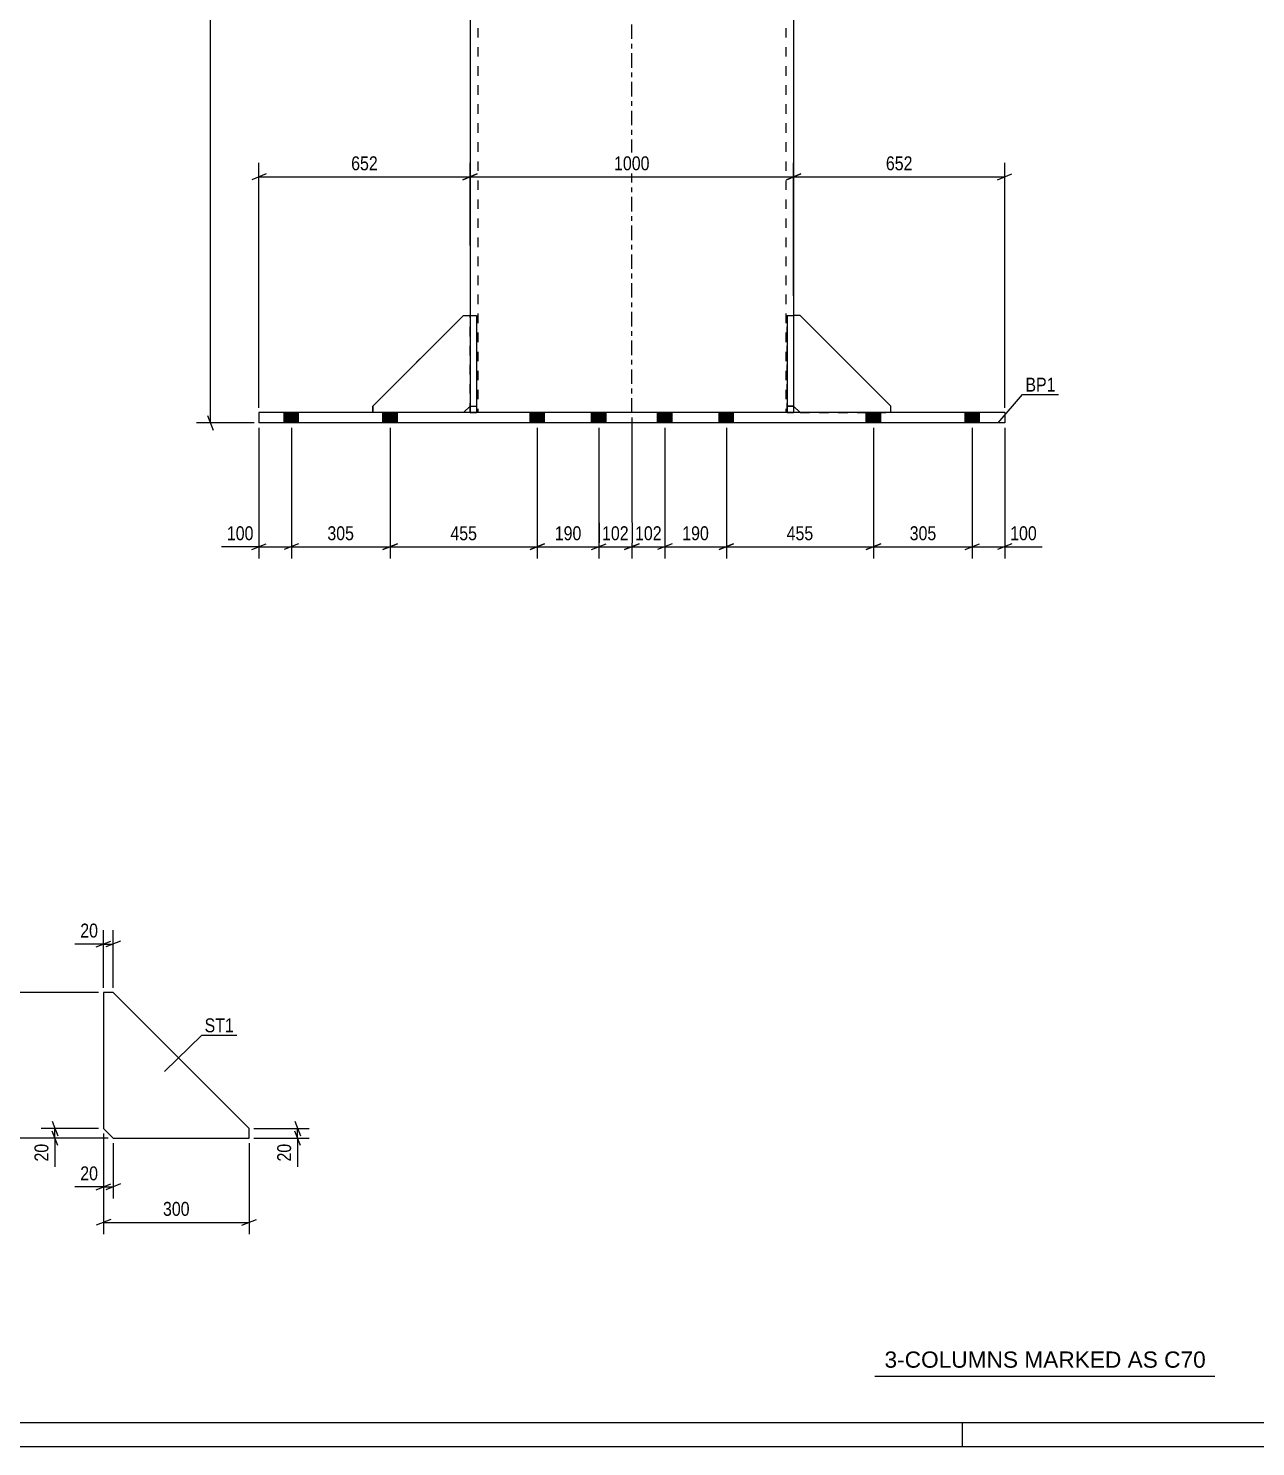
# Model space of a CAD drawing. Header units: millimetres. Extents: x 0 to 841, y 0 to 594.
# Drawn here: x 228.6 to 481.4, y 0 to 292.1 of the extents above; entities that cross this region are included whole.
import ezdxf

# ---------------------------------------------------------------- set-up
doc = ezdxf.new("R2010")
doc.units = ezdxf.units.MM
doc.linetypes.add('DXK_LINE_DOT2', pattern=[3.9198, 1.9599, -1.9599])
doc.linetypes.add('DXK_LINE_DOT3', pattern=[5.9187, 2.979, -0.9799, 0.9799, -0.9799])
doc.styles.add('Arial', font='ARIAL.TTF', dxfattribs={"height": 0.2})
doc.styles.add('Arial Narrow', font='ARIALN.TTF', dxfattribs={"height": 0.2})

# ---------------------------------------------------------------- blocks, each defined once
blk = doc.blocks.new('Unknown-729378382-1129')
at = {"color": 5, "linetype": 'Continuous'}
for p, q in [((5, 5), (836, 5)), ((421, 0), (421, 5)), ((0, 0), (841, 0))]:
    blk.add_line(p, q, dxfattribs=at)
blk = doc.blocks.new('Part-729378382-1239 - 1220')
at = {"color": 7, "linetype": 'DXK_LINE_DOT2'}
for p, q in [((299.59, 214.27), (318.25, 232.94)), ((318.25, 232.94), (319.59, 232.94)), ((319.59, 232.94), (319.59, 214.27)), ((299.59, 212.94), (299.59, 214.27)), ((319.59, 214.27), (318.25, 212.94)), ((318.25, 212.94), (299.59, 212.94))]:
    blk.add_line(p, q, dxfattribs=at)
blk = doc.blocks.new('Part-729378382-1241 - 1220')
at = {"color": 7, "linetype": 'DXK_LINE_DOT2'}
for p, q in [((387.59, 232.94), (386.25, 232.94)), ((386.25, 232.94), (386.25, 214.27)), ((406.25, 214.27), (387.59, 232.94)), ((386.25, 214.27), (387.59, 212.94)), ((406.25, 212.94), (406.25, 214.27)), ((387.59, 212.94), (406.25, 212.94))]:
    blk.add_line(p, q, dxfattribs=at)
blk = doc.blocks.new('Part-729378382-1238 - 1220')
at = {"color": 2, "linetype": 'Continuous'}
for p, q in [((429.72, 212.94), (276.12, 212.94)), ((276.12, 212.94), (276.12, 210.81)), ((429.72, 210.81), (276.12, 210.81)), ((429.72, 212.94), (429.72, 210.81))]:
    blk.add_line(p, q, dxfattribs=at)
blk = doc.blocks.new('Part-729378382-1240 - 1220')
at = {"color": 2, "linetype": 'Continuous'}
for p, q in [((299.59, 214.27), (318.25, 232.94)), ((318.25, 232.94), (319.59, 232.94)), ((299.59, 214.27), (299.59, 212.94)), ((319.59, 214.27), (318.25, 212.94))]:
    blk.add_line(p, q, dxfattribs=at)
at = {"color": 7, "linetype": 'DXK_LINE_DOT2'}
for p, q in [((319.59, 232.94), (319.59, 214.27)), ((318.25, 212.94), (299.59, 212.94))]:
    blk.add_line(p, q, dxfattribs=at)
blk = doc.blocks.new('Part-729378382-1242 - 1220')
at = {"color": 2, "linetype": 'Continuous'}
for p, q in [((387.59, 232.94), (386.25, 232.94)), ((387.59, 232.94), (406.25, 214.27)), ((386.25, 214.27), (387.59, 212.94)), ((406.25, 212.94), (406.25, 214.27))]:
    blk.add_line(p, q, dxfattribs=at)
at = {"color": 7, "linetype": 'DXK_LINE_DOT2'}
for p, q in [((386.25, 232.94), (386.25, 214.27)), ((387.59, 212.94), (406.25, 212.94))]:
    blk.add_line(p, q, dxfattribs=at)
blk = doc.blocks.new('Part-729378382-1243 - 1220')
at = {"color": 7, "linetype": 'DXK_LINE_DOT2'}
for p, q in [((384.92, 212.94), (384.92, 232.94)), ((384.92, 232.94), (386.25, 232.94)), ((386.25, 232.94), (386.25, 212.94)), ((386.25, 214.27), (384.92, 214.27)), ((386.25, 212.94), (384.92, 212.94))]:
    blk.add_line(p, q, dxfattribs=at)
blk = doc.blocks.new('Part-729378382-1244 - 1220')
at = {"color": 7, "linetype": 'DXK_LINE_DOT2'}
for p, q in [((319.59, 212.94), (319.59, 232.94)), ((319.59, 232.94), (320.92, 232.94)), ((320.92, 232.94), (320.92, 212.94)), ((319.59, 214.27), (320.92, 214.27)), ((320.92, 212.94), (319.59, 212.94))]:
    blk.add_line(p, q, dxfattribs=at)
blk = doc.blocks.new('Part-729378382-1245 - 1220')
at = {"color": 2, "linetype": 'Continuous'}
for p, q in [((384.92, 232.94), (384.92, 212.94)), ((384.92, 232.94), (386.25, 232.94)), ((386.25, 232.94), (386.25, 212.94)), ((384.92, 214.27), (386.25, 214.27))]:
    blk.add_line(p, q, dxfattribs=at)
at = {"color": 7, "linetype": 'DXK_LINE_DOT2'}
blk.add_line((384.92, 212.94), (386.25, 212.94), dxfattribs=at)
blk = doc.blocks.new('Part-729378382-1246 - 1220')
at = {"color": 2, "linetype": 'Continuous'}
for p, q in [((319.59, 232.94), (319.59, 212.94)), ((319.59, 232.94), (320.92, 232.94)), ((320.92, 232.94), (320.92, 212.94)), ((319.59, 214.27), (320.92, 214.27))]:
    blk.add_line(p, q, dxfattribs=at)
at = {"color": 7, "linetype": 'DXK_LINE_DOT2'}
blk.add_line((319.59, 212.94), (320.92, 212.94), dxfattribs=at)
blk = doc.blocks.new('Part-729378382-1247 - 1220')
at = {"color": 7, "linetype": 'DXK_LINE_DOT2'}
for p, q in [((387.59, 232.94), (386.25, 232.94)), ((386.25, 232.94), (386.25, 214.27)), ((406.25, 214.27), (387.59, 232.94)), ((386.25, 214.27), (387.59, 212.94)), ((406.25, 212.94), (406.25, 214.27)), ((387.59, 212.94), (406.25, 212.94))]:
    blk.add_line(p, q, dxfattribs=at)
blk = doc.blocks.new('Part-729378382-1248 - 1220')
at = {"color": 7, "linetype": 'DXK_LINE_DOT2'}
for p, q in [((387.59, 232.94), (386.25, 232.94)), ((386.25, 232.94), (386.25, 214.27)), ((406.25, 214.27), (387.59, 232.94)), ((386.25, 214.27), (387.59, 212.94)), ((406.25, 212.94), (406.25, 214.27)), ((387.59, 212.94), (406.25, 212.94))]:
    blk.add_line(p, q, dxfattribs=at)
blk = doc.blocks.new('Part-729378382-1249 - 1220')
at = {"color": 7, "linetype": 'DXK_LINE_DOT2'}
for p, q in [((299.59, 214.27), (318.25, 232.94)), ((318.25, 232.94), (319.59, 232.94)), ((319.59, 232.94), (319.59, 214.27)), ((299.59, 212.94), (299.59, 214.27)), ((319.59, 214.27), (318.25, 212.94)), ((318.25, 212.94), (299.59, 212.94))]:
    blk.add_line(p, q, dxfattribs=at)
blk = doc.blocks.new('Part-729378382-1250 - 1220')
at = {"color": 7, "linetype": 'DXK_LINE_DOT2'}
for p, q in [((299.59, 214.27), (318.25, 232.94)), ((318.25, 232.94), (319.59, 232.94)), ((319.59, 232.94), (319.59, 214.27)), ((299.59, 212.94), (299.59, 214.27)), ((319.59, 214.27), (318.25, 212.94)), ((318.25, 212.94), (299.59, 212.94))]:
    blk.add_line(p, q, dxfattribs=at)
blk = doc.blocks.new('Part-729378382-1266 - 1220')
at = {"color": 2, "linetype": 'Continuous'}
for p, q in [((319.59, 382.27), (319.59, 232.94)), ((386.25, 382.27), (386.25, 232.94))]:
    blk.add_line(p, q, dxfattribs=at)
at = {"color": 7, "linetype": 'DXK_LINE_DOT2'}
for p, q in [((321.19, 382.27), (321.19, 212.94)), ((384.65, 382.27), (384.65, 212.94)), ((319.59, 232.94), (319.59, 212.94)), ((386.25, 232.94), (386.25, 212.94)), ((386.25, 212.94), (319.59, 212.94))]:
    blk.add_line(p, q, dxfattribs=at)
at = {"color": 7, "linetype": 'DXK_LINE_DOT3'}
blk.add_line((352.92, 212.94), (352.92, 382.27), dxfattribs=at)
blk = doc.blocks.new('Bolt-729378382-1267 - 1220')
at = {"linetype": 'Continuous'}
for points in [[(281.29, 210.81), (284.29, 210.81), (284.29, 212.94), (281.29, 212.94)], [(281.29, 210.81), (284.29, 210.81), (284.29, 212.94), (281.29, 212.94)], [(281.29, 210.81), (284.29, 210.81), (284.29, 212.94), (281.29, 212.94)], [(281.29, 210.81), (284.29, 210.81), (284.29, 212.94), (281.29, 212.94)], [(281.29, 210.81), (284.29, 210.81), (284.29, 212.94), (281.29, 212.94)], [(281.29, 210.81), (284.29, 210.81), (284.29, 212.94), (281.29, 212.94)], [(281.29, 210.81), (284.29, 210.81), (284.29, 212.94), (281.29, 212.94)], [(281.29, 210.81), (284.29, 210.81), (284.29, 212.94), (281.29, 212.94)], [(301.62, 210.81), (304.62, 210.81), (304.62, 212.94), (301.62, 212.94)], [(301.62, 210.81), (304.62, 210.81), (304.62, 212.94), (301.62, 212.94)], [(301.62, 210.81), (304.62, 210.81), (304.62, 212.94), (301.62, 212.94)], [(301.62, 210.81), (304.62, 210.81), (304.62, 212.94), (301.62, 212.94)], [(301.62, 210.81), (304.62, 210.81), (304.62, 212.94), (301.62, 212.94)], [(301.62, 210.81), (304.62, 210.81), (304.62, 212.94), (301.62, 212.94)], [(301.62, 210.81), (304.62, 210.81), (304.62, 212.94), (301.62, 212.94)], [(301.62, 210.81), (304.62, 210.81), (304.62, 212.94), (301.62, 212.94)], [(331.95, 210.81), (334.95, 210.81), (334.95, 212.94), (331.95, 212.94)], [(331.95, 210.81), (334.95, 210.81), (334.95, 212.94), (331.95, 212.94)], [(331.95, 210.81), (334.95, 210.81), (334.95, 212.94), (331.95, 212.94)], [(331.95, 210.81), (334.95, 210.81), (334.95, 212.94), (331.95, 212.94)], [(344.62, 210.81), (347.62, 210.81), (347.62, 212.94), (344.62, 212.94)], [(344.62, 210.81), (347.62, 210.81), (347.62, 212.94), (344.62, 212.94)], [(344.62, 210.81), (347.62, 210.81), (347.62, 212.94), (344.62, 212.94)], [(344.62, 210.81), (347.62, 210.81), (347.62, 212.94), (344.62, 212.94)], [(358.22, 210.81), (361.22, 210.81), (361.22, 212.94), (358.22, 212.94)], [(358.22, 210.81), (361.22, 210.81), (361.22, 212.94), (358.22, 212.94)], [(358.22, 210.81), (361.22, 210.81), (361.22, 212.94), (358.22, 212.94)], [(358.22, 210.81), (361.22, 210.81), (361.22, 212.94), (358.22, 212.94)], [(370.89, 210.81), (373.89, 210.81), (373.89, 212.94), (370.89, 212.94)], [(370.89, 210.81), (373.89, 210.81), (373.89, 212.94), (370.89, 212.94)], [(370.89, 210.81), (373.89, 210.81), (373.89, 212.94), (370.89, 212.94)], [(370.89, 210.81), (373.89, 210.81), (373.89, 212.94), (370.89, 212.94)], [(401.22, 210.81), (404.22, 210.81), (404.22, 212.94), (401.22, 212.94)], [(401.22, 210.81), (404.22, 210.81), (404.22, 212.94), (401.22, 212.94)], [(401.22, 210.81), (404.22, 210.81), (404.22, 212.94), (401.22, 212.94)], [(401.22, 210.81), (404.22, 210.81), (404.22, 212.94), (401.22, 212.94)], [(401.22, 210.81), (404.22, 210.81), (404.22, 212.94), (401.22, 212.94)], [(401.22, 210.81), (404.22, 210.81), (404.22, 212.94), (401.22, 212.94)], [(401.22, 210.81), (404.22, 210.81), (404.22, 212.94), (401.22, 212.94)], [(401.22, 210.81), (404.22, 210.81), (404.22, 212.94), (401.22, 212.94)], [(421.55, 210.81), (424.55, 210.81), (424.55, 212.94), (421.55, 212.94)], [(421.55, 210.81), (424.55, 210.81), (424.55, 212.94), (421.55, 212.94)], [(421.55, 210.81), (424.55, 210.81), (424.55, 212.94), (421.55, 212.94)], [(421.55, 210.81), (424.55, 210.81), (424.55, 212.94), (421.55, 212.94)], [(421.55, 210.81), (424.55, 210.81), (424.55, 212.94), (421.55, 212.94)], [(421.55, 210.81), (424.55, 210.81), (424.55, 212.94), (421.55, 212.94)], [(421.55, 210.81), (424.55, 210.81), (424.55, 212.94), (421.55, 212.94)], [(421.55, 210.81), (424.55, 210.81), (424.55, 212.94), (421.55, 212.94)]]:
    blk.add_hatch(color=1, dxfattribs=at).paths.add_polyline_path(points)
at = {"color": 1, "linetype": 'Continuous'}
for p, q in [((281.29, 210.81), (281.29, 212.94)), ((281.29, 210.81), (281.29, 212.94)), ((281.29, 210.81), (281.29, 212.94)), ((281.29, 210.81), (281.29, 212.94)), ((281.29, 210.81), (281.29, 212.94)), ((281.29, 210.81), (281.29, 212.94)), ((281.29, 210.81), (281.29, 212.94)), ((281.29, 210.81), (281.29, 212.94)), ((282.79, 210.81), (282.79, 212.94)), ((282.79, 210.81), (282.79, 212.94)), ((282.79, 210.81), (282.79, 212.94)), ((282.79, 210.81), (282.79, 212.94)), ((282.79, 210.81), (282.79, 212.94)), ((282.79, 210.81), (282.79, 212.94)), ((282.79, 210.81), (282.79, 212.94)), ((282.79, 210.81), (282.79, 212.94)), ((284.29, 210.81), (284.29, 212.94)), ((284.29, 210.81), (284.29, 212.94)), ((284.29, 210.81), (284.29, 212.94)), ((284.29, 210.81), (284.29, 212.94)), ((284.29, 210.81), (284.29, 212.94)), ((284.29, 210.81), (284.29, 212.94)), ((284.29, 210.81), (284.29, 212.94)), ((284.29, 210.81), (284.29, 212.94)), ((301.62, 210.81), (301.62, 212.94)), ((301.62, 210.81), (301.62, 212.94)), ((301.62, 210.81), (301.62, 212.94)), ((301.62, 210.81), (301.62, 212.94)), ((301.62, 210.81), (301.62, 212.94)), ((301.62, 210.81), (301.62, 212.94)), ((301.62, 210.81), (301.62, 212.94)), ((301.62, 210.81), (301.62, 212.94)), ((303.12, 210.81), (303.12, 212.94)), ((303.12, 210.81), (303.12, 212.94)), ((303.12, 210.81), (303.12, 212.94)), ((303.12, 210.81), (303.12, 212.94)), ((303.12, 210.81), (303.12, 212.94)), ((303.12, 210.81), (303.12, 212.94)), ((303.12, 210.81), (303.12, 212.94)), ((303.12, 210.81), (303.12, 212.94)), ((304.62, 210.81), (304.62, 212.94)), ((304.62, 210.81), (304.62, 212.94)), ((304.62, 210.81), (304.62, 212.94)), ((304.62, 210.81), (304.62, 212.94)), ((304.62, 210.81), (304.62, 212.94)), ((304.62, 210.81), (304.62, 212.94)), ((304.62, 210.81), (304.62, 212.94)), ((304.62, 210.81), (304.62, 212.94)), ((331.95, 210.81), (331.95, 212.94)), ((331.95, 210.81), (331.95, 212.94)), ((331.95, 210.81), (331.95, 212.94)), ((331.95, 210.81), (331.95, 212.94)), ((333.45, 210.81), (333.45, 212.94)), ((333.45, 210.81), (333.45, 212.94)), ((333.45, 210.81), (333.45, 212.94)), ((333.45, 210.81), (333.45, 212.94)), ((334.95, 210.81), (334.95, 212.94)), ((334.95, 210.81), (334.95, 212.94)), ((334.95, 210.81), (334.95, 212.94)), ((334.95, 210.81), (334.95, 212.94)), ((344.62, 210.81), (344.62, 212.94)), ((344.62, 210.81), (344.62, 212.94)), ((344.62, 210.81), (344.62, 212.94)), ((344.62, 210.81), (344.62, 212.94)), ((346.12, 210.81), (346.12, 212.94)), ((346.12, 210.81), (346.12, 212.94)), ((346.12, 210.81), (346.12, 212.94)), ((346.12, 210.81), (346.12, 212.94)), ((347.62, 210.81), (347.62, 212.94)), ((347.62, 210.81), (347.62, 212.94)), ((347.62, 210.81), (347.62, 212.94)), ((347.62, 210.81), (347.62, 212.94)), ((358.22, 210.81), (358.22, 212.94)), ((358.22, 210.81), (358.22, 212.94)), ((358.22, 210.81), (358.22, 212.94)), ((358.22, 210.81), (358.22, 212.94)), ((359.72, 210.81), (359.72, 212.94)), ((359.72, 210.81), (359.72, 212.94)), ((359.72, 210.81), (359.72, 212.94)), ((359.72, 210.81), (359.72, 212.94)), ((361.22, 210.81), (361.22, 212.94)), ((361.22, 210.81), (361.22, 212.94)), ((361.22, 210.81), (361.22, 212.94)), ((361.22, 210.81), (361.22, 212.94)), ((370.89, 210.81), (370.89, 212.94)), ((370.89, 210.81), (370.89, 212.94)), ((370.89, 210.81), (370.89, 212.94)), ((370.89, 210.81), (370.89, 212.94)), ((372.39, 210.81), (372.39, 212.94)), ((372.39, 210.81), (372.39, 212.94)), ((372.39, 210.81), (372.39, 212.94)), ((372.39, 210.81), (372.39, 212.94)), ((373.89, 210.81), (373.89, 212.94)), ((373.89, 210.81), (373.89, 212.94)), ((373.89, 210.81), (373.89, 212.94)), ((373.89, 210.81), (373.89, 212.94)), ((401.22, 210.81), (401.22, 212.94)), ((401.22, 210.81), (401.22, 212.94)), ((401.22, 210.81), (401.22, 212.94)), ((401.22, 210.81), (401.22, 212.94)), ((401.22, 210.81), (401.22, 212.94)), ((401.22, 210.81), (401.22, 212.94)), ((401.22, 210.81), (401.22, 212.94)), ((401.22, 210.81), (401.22, 212.94)), ((402.72, 210.81), (402.72, 212.94)), ((402.72, 210.81), (402.72, 212.94)), ((402.72, 210.81), (402.72, 212.94)), ((402.72, 210.81), (402.72, 212.94)), ((402.72, 210.81), (402.72, 212.94)), ((402.72, 210.81), (402.72, 212.94)), ((402.72, 210.81), (402.72, 212.94)), ((402.72, 210.81), (402.72, 212.94)), ((404.22, 210.81), (404.22, 212.94)), ((404.22, 210.81), (404.22, 212.94)), ((404.22, 210.81), (404.22, 212.94)), ((404.22, 210.81), (404.22, 212.94)), ((404.22, 210.81), (404.22, 212.94)), ((404.22, 210.81), (404.22, 212.94)), ((404.22, 210.81), (404.22, 212.94)), ((404.22, 210.81), (404.22, 212.94)), ((421.55, 210.81), (421.55, 212.94)), ((421.55, 210.81), (421.55, 212.94)), ((421.55, 210.81), (421.55, 212.94)), ((421.55, 210.81), (421.55, 212.94)), ((421.55, 210.81), (421.55, 212.94)), ((421.55, 210.81), (421.55, 212.94)), ((421.55, 210.81), (421.55, 212.94)), ((421.55, 210.81), (421.55, 212.94)), ((423.05, 210.81), (423.05, 212.94)), ((423.05, 210.81), (423.05, 212.94)), ((423.05, 210.81), (423.05, 212.94)), ((423.05, 210.81), (423.05, 212.94)), ((423.05, 210.81), (423.05, 212.94)), ((423.05, 210.81), (423.05, 212.94)), ((423.05, 210.81), (423.05, 212.94)), ((423.05, 210.81), (423.05, 212.94)), ((424.55, 210.81), (424.55, 212.94)), ((424.55, 210.81), (424.55, 212.94)), ((424.55, 210.81), (424.55, 212.94)), ((424.55, 210.81), (424.55, 212.94)), ((424.55, 210.81), (424.55, 212.94)), ((424.55, 210.81), (424.55, 212.94)), ((424.55, 210.81), (424.55, 212.94)), ((424.55, 210.81), (424.55, 212.94))]:
    blk.add_line(p, q, dxfattribs=at)
blk = doc.blocks.new('Part-729378382-2330 - 2324')
at = {"color": 2, "linetype": 'Continuous'}
for p, q in [((246.09, 93.49), (244.09, 93.49)), ((244.09, 93.49), (244.09, 65.49)), ((274.09, 65.49), (246.09, 93.49)), ((244.09, 65.49), (246.09, 63.49)), ((274.09, 63.49), (274.09, 65.49)), ((246.09, 63.49), (274.09, 63.49))]:
    blk.add_line(p, q, dxfattribs=at)
blk = doc.blocks.new('StraightDimension-729378382-2597 - 1220')
at = {"color": 7, "linetype": 'Continuous'}
for p, q in [((276.12, 209.81), (276.12, 182.91)), ((282.79, 209.81), (282.79, 182.91)), ((274.62, 184.71), (277.62, 185.91)), ((276.12, 185.31), (282.79, 185.31)), ((284.29, 185.91), (281.29, 184.71))]:
    blk.add_line(p, q, dxfattribs=at)
at = {"color": 0}
blk.add_wipeout([(275.6, 186.06), (275.6, 190.26), (268.91, 190.26), (268.91, 186.06)], dxfattribs=at)
at = {"color": 7, "linetype": 'Continuous'}
blk.add_line((276.12, 185.31), (268.39, 185.31), dxfattribs=at)
blk.add_line((276.12, 185.31), (268.39, 185.31), dxfattribs=at)
at = {"color": 3, "style": 'Arial Narrow'}
blk.add_text('100', height=2.863, dxfattribs=at).set_placement((269.51, 186.66))
blk = doc.blocks.new('StraightDimension-729378382-2592 - 1220')
at = {"color": 7, "linetype": 'Continuous'}
for p, q in [((352.92, 211.94), (352.92, 182.91)), ((359.72, 209.81), (359.72, 182.91)), ((351.42, 184.71), (354.42, 185.91)), ((352.92, 185.31), (359.72, 185.31)), ((361.22, 185.91), (358.22, 184.71))]:
    blk.add_line(p, q, dxfattribs=at)
at = {"color": 0}
blk.add_wipeout([(359.66, 186.06), (359.66, 190.26), (352.98, 190.26), (352.98, 186.06)], dxfattribs=at)
at = {"color": 3, "style": 'Arial Narrow'}
blk.add_text('102', height=2.863, dxfattribs=at).set_placement((353.58, 186.66))
blk = doc.blocks.new('StraightDimension-729378382-2588 - 1220')
at = {"color": 7, "linetype": 'Continuous'}
for p, q in [((423.05, 209.81), (423.05, 182.91)), ((429.72, 209.81), (429.72, 182.91)), ((421.55, 184.71), (424.55, 185.91)), ((423.05, 185.31), (429.72, 185.31)), ((431.22, 185.91), (428.22, 184.71))]:
    blk.add_line(p, q, dxfattribs=at)
at = {"color": 0}
blk.add_wipeout([(436.93, 186.06), (436.93, 190.26), (430.25, 190.26), (430.25, 186.06)], dxfattribs=at)
at = {"color": 7, "linetype": 'Continuous'}
blk.add_line((429.72, 185.31), (437.46, 185.31), dxfattribs=at)
blk.add_line((429.72, 185.31), (437.46, 185.31), dxfattribs=at)
at = {"color": 3, "style": 'Arial Narrow'}
blk.add_text('100', height=2.863, dxfattribs=at).set_placement((430.85, 186.66))
blk = doc.blocks.new('StraightDimension-729378382-2595 - 1220')
at = {"color": 7, "linetype": 'Continuous'}
for p, q in [((303.12, 209.81), (303.12, 182.91)), ((333.45, 209.81), (333.45, 182.91)), ((304.62, 185.91), (301.62, 184.71)), ((303.12, 185.31), (333.45, 185.31)), ((331.95, 184.71), (334.95, 185.91))]:
    blk.add_line(p, q, dxfattribs=at)
at = {"color": 0}
blk.add_wipeout([(321.63, 186.06), (321.63, 190.26), (314.95, 190.26), (314.95, 186.06)], dxfattribs=at)
at = {"color": 3, "style": 'Arial Narrow'}
blk.add_text('455', height=2.863, dxfattribs=at).set_placement((315.55, 186.66))
blk = doc.blocks.new('StraightDimension-729378382-2596 - 1220')
at = {"color": 7, "linetype": 'Continuous'}
for p, q in [((282.79, 209.81), (282.79, 182.91)), ((303.12, 209.81), (303.12, 182.91)), ((284.29, 185.91), (281.29, 184.71)), ((282.79, 185.31), (303.12, 185.31)), ((301.62, 184.71), (304.62, 185.91))]:
    blk.add_line(p, q, dxfattribs=at)
at = {"color": 0}
blk.add_wipeout([(296.3, 186.06), (296.3, 190.26), (289.61, 190.26), (289.61, 186.06)], dxfattribs=at)
at = {"color": 3, "style": 'Arial Narrow'}
blk.add_text('305', height=2.863, dxfattribs=at).set_placement((290.21, 186.66))
blk = doc.blocks.new('StraightDimension-729378382-1281 - 1220')
at = {"color": 7, "linetype": 'Continuous'}
for p, q in [((276.12, 213.94), (276.12, 264.34)), ((319.59, 247.34), (319.59, 264.34)), ((277.62, 262.09), (274.62, 260.89)), ((276.12, 261.49), (319.59, 261.49)), ((318.09, 260.89), (321.09, 262.09))]:
    blk.add_line(p, q, dxfattribs=at)
at = {"color": 0}
blk.add_wipeout([(301.2, 262.24), (301.2, 266.44), (294.51, 266.44), (294.51, 262.24)], dxfattribs=at)
at = {"color": 3, "style": 'Arial Narrow'}
blk.add_text('652', height=2.863, dxfattribs=at).set_placement((295.11, 262.84))
blk = doc.blocks.new('StraightDimension-729378382-2593 - 1220')
at = {"color": 7, "linetype": 'Continuous'}
for p, q in [((352.92, 211.94), (352.92, 182.91)), ((346.12, 209.81), (346.12, 182.91)), ((344.62, 184.71), (347.62, 185.91)), ((346.12, 185.31), (352.92, 185.31)), ((354.42, 185.91), (351.42, 184.71))]:
    blk.add_line(p, q, dxfattribs=at)
at = {"color": 0}
blk.add_wipeout([(352.86, 186.06), (352.86, 190.26), (346.18, 190.26), (346.18, 186.06)], dxfattribs=at)
at = {"color": 3, "style": 'Arial Narrow'}
blk.add_text('102', height=2.863, dxfattribs=at).set_placement((346.78, 186.66))
blk = doc.blocks.new('StraightDimension-729378382-1300 - 1220')
at = {"color": 7, "linetype": 'Continuous'}
for p, q in [((386.25, 237.01), (386.25, 264.34)), ((429.72, 213.94), (429.72, 264.34)), ((387.75, 262.09), (384.75, 260.89)), ((386.25, 261.49), (429.72, 261.49)), ((428.22, 260.89), (431.22, 262.09))]:
    blk.add_line(p, q, dxfattribs=at)
at = {"color": 0}
blk.add_wipeout([(411.33, 262.24), (411.33, 266.44), (404.65, 266.44), (404.65, 262.24)], dxfattribs=at)
at = {"color": 3, "style": 'Arial Narrow'}
blk.add_text('652', height=2.863, dxfattribs=at).set_placement((405.25, 262.84))
blk = doc.blocks.new('StraightDimension-729378382-2591 - 1220')
at = {"color": 7, "linetype": 'Continuous'}
for p, q in [((359.72, 209.81), (359.72, 182.91)), ((372.39, 209.81), (372.39, 182.91)), ((361.22, 185.91), (358.22, 184.71)), ((359.72, 185.31), (372.39, 185.31)), ((370.89, 184.71), (373.89, 185.91))]:
    blk.add_line(p, q, dxfattribs=at)
at = {"color": 0}
blk.add_wipeout([(369.4, 186.06), (369.4, 190.26), (362.71, 190.26), (362.71, 186.06)], dxfattribs=at)
at = {"color": 3, "style": 'Arial Narrow'}
blk.add_text('190', height=2.863, dxfattribs=at).set_placement((363.31, 186.66))
blk = doc.blocks.new('StraightDimension-729378382-1310 - 1220')
at = {"color": 7, "linetype": 'Continuous'}
for p, q in [((319.59, 247.34), (319.59, 264.34)), ((386.25, 237.01), (386.25, 264.34)), ((321.09, 262.09), (318.09, 260.89)), ((319.59, 261.49), (386.25, 261.49)), ((384.75, 260.89), (387.75, 262.09))]:
    blk.add_line(p, q, dxfattribs=at)
at = {"color": 0}
blk.add_wipeout([(357.18, 262.24), (357.18, 266.44), (348.66, 266.44), (348.66, 262.24)], dxfattribs=at)
at = {"color": 3, "style": 'Arial Narrow'}
blk.add_text('1000', height=2.863, dxfattribs=at).set_placement((349.26, 262.84))
blk = doc.blocks.new('StraightDimension-729378382-2589 - 1220')
at = {"color": 7, "linetype": 'Continuous'}
for p, q in [((402.72, 209.81), (402.72, 182.91)), ((423.05, 209.81), (423.05, 182.91)), ((404.22, 185.91), (401.22, 184.71)), ((402.72, 185.31), (423.05, 185.31)), ((421.55, 184.71), (424.55, 185.91))]:
    blk.add_line(p, q, dxfattribs=at)
at = {"color": 0}
blk.add_wipeout([(416.23, 186.06), (416.23, 190.26), (409.55, 190.26), (409.55, 186.06)], dxfattribs=at)
at = {"color": 3, "style": 'Arial Narrow'}
blk.add_text('305', height=2.863, dxfattribs=at).set_placement((410.15, 186.66))
blk = doc.blocks.new('StraightDimension-729378382-2590 - 1220')
at = {"color": 7, "linetype": 'Continuous'}
for p, q in [((372.39, 209.81), (372.39, 182.91)), ((402.72, 209.81), (402.72, 182.91)), ((373.89, 185.91), (370.89, 184.71)), ((372.39, 185.31), (402.72, 185.31)), ((401.22, 184.71), (404.22, 185.91))]:
    blk.add_line(p, q, dxfattribs=at)
at = {"color": 0}
blk.add_wipeout([(390.9, 186.06), (390.9, 190.26), (384.21, 190.26), (384.21, 186.06)], dxfattribs=at)
at = {"color": 3, "style": 'Arial Narrow'}
blk.add_text('455', height=2.863, dxfattribs=at).set_placement((384.81, 186.66))
blk = doc.blocks.new('StraightDimension-729378382-2594 - 1220')
at = {"color": 7, "linetype": 'Continuous'}
for p, q in [((333.45, 209.81), (333.45, 182.91)), ((346.12, 209.81), (346.12, 182.91)), ((334.95, 185.91), (331.95, 184.71)), ((333.45, 185.31), (346.12, 185.31)), ((344.62, 184.71), (347.62, 185.91))]:
    blk.add_line(p, q, dxfattribs=at)
at = {"color": 0}
blk.add_wipeout([(343.13, 186.06), (343.13, 190.26), (336.45, 190.26), (336.45, 186.06)], dxfattribs=at)
at = {"color": 3, "style": 'Arial Narrow'}
blk.add_text('190', height=2.863, dxfattribs=at).set_placement((337.05, 186.66))
blk = doc.blocks.new('StraightDimension-729378382-3986 - 1220')
at = {"color": 7, "linetype": 'Continuous'}
for p, q in [((266.12, 210.81), (266.12, 534.61)), ((275.12, 210.81), (263.27, 210.81)), ((265.52, 212.31), (266.72, 209.31))]:
    blk.add_line(p, q, dxfattribs=at)
blk = doc.blocks.new('StraightDimension-729378382-2382 - 2324')
at = {"color": 7, "linetype": 'Continuous'}
for p, q in [((244.09, 64.49), (244.09, 51.09)), ((246.09, 62.49), (246.09, 51.09)), ((242.59, 52.89), (245.59, 54.09)), ((244.09, 53.49), (246.09, 53.49)), ((247.59, 54.09), (244.59, 52.89))]:
    blk.add_line(p, q, dxfattribs=at)
at = {"color": 0}
blk.add_wipeout([(243.57, 54.24), (243.57, 58.44), (238.71, 58.44), (238.71, 54.24)], dxfattribs=at)
at = {"color": 7, "linetype": 'Continuous'}
blk.add_line((244.09, 53.49), (238.19, 53.49), dxfattribs=at)
blk.add_line((244.09, 53.49), (238.19, 53.49), dxfattribs=at)
at = {"color": 3, "style": 'Arial Narrow'}
blk.add_text('20', height=2.863, dxfattribs=at).set_placement((239.31, 54.84))
blk = doc.blocks.new('StraightDimension-729378382-2364 - 2324')
at = {"color": 7, "linetype": 'Continuous'}
for p, q in [((275.09, 65.49), (286.49, 65.49)), ((283.49, 66.99), (284.69, 63.99)), ((284.69, 61.99), (283.49, 64.99)), ((284.09, 63.49), (284.09, 65.49)), ((275.09, 63.49), (286.49, 63.49))]:
    blk.add_line(p, q, dxfattribs=at)
at = {"color": 0}
blk.add_wipeout([(283.34, 62.97), (279.14, 62.97), (279.14, 58.11), (283.34, 58.11)], dxfattribs=at)
at = {"color": 7, "linetype": 'Continuous'}
blk.add_line((284.09, 63.49), (284.09, 57.59), dxfattribs=at)
blk.add_line((284.09, 63.49), (284.09, 57.59), dxfattribs=at)
at = {"color": 3, "style": 'Arial Narrow'}
blk.add_text('20', height=2.863, rotation=90.0002, dxfattribs=at).set_placement((282.74, 58.71))
blk = doc.blocks.new('StraightDimension-729378382-2332 - 2324')
at = {"color": 7, "linetype": 'Continuous'}
for p, q in [((243.09, 93.49), (222.8, 93.49)), ((226.25, 91.99), (225.05, 94.99)), ((225.65, 63.49), (225.65, 93.49)), ((225.05, 64.99), (226.25, 61.99)), ((245.09, 63.49), (222.8, 63.49))]:
    blk.add_line(p, q, dxfattribs=at)
at = {"color": 0}
blk.add_wipeout([(224.9, 81.84), (220.7, 81.84), (220.7, 75.15), (224.9, 75.15)], dxfattribs=at)
at = {"color": 3, "style": 'Arial Narrow'}
blk.add_text('300', height=2.863, rotation=90.0002, dxfattribs=at).set_placement((224.3, 75.75))
blk = doc.blocks.new('StraightDimension-729378382-2344 - 2324')
at = {"color": 7, "linetype": 'Continuous'}
for p, q in [((244.09, 64.49), (244.09, 43.78)), ((274.09, 62.49), (274.09, 43.78)), ((245.59, 46.78), (242.59, 45.58)), ((272.59, 45.58), (275.59, 46.78)), ((244.09, 46.18), (274.09, 46.18))]:
    blk.add_line(p, q, dxfattribs=at)
at = {"color": 0}
blk.add_wipeout([(262.44, 46.93), (262.44, 51.13), (255.75, 51.13), (255.75, 46.93)], dxfattribs=at)
at = {"color": 3, "style": 'Arial Narrow'}
blk.add_text('300', height=2.863, dxfattribs=at).set_placement((256.35, 47.53))
blk = doc.blocks.new('StraightDimension-729378382-2353 - 2324')
at = {"color": 7, "linetype": 'Continuous'}
for p, q in [((243.09, 65.49), (231.24, 65.49)), ((233.49, 66.99), (234.69, 63.99)), ((234.69, 61.99), (233.49, 64.99)), ((234.09, 63.49), (234.09, 65.49)), ((245.09, 63.49), (231.24, 63.49))]:
    blk.add_line(p, q, dxfattribs=at)
at = {"color": 0}
blk.add_wipeout([(233.34, 62.97), (229.14, 62.97), (229.14, 58.11), (233.34, 58.11)], dxfattribs=at)
at = {"color": 7, "linetype": 'Continuous'}
blk.add_line((234.09, 63.49), (234.09, 57.59), dxfattribs=at)
blk.add_line((234.09, 63.49), (234.09, 57.59), dxfattribs=at)
at = {"color": 3, "style": 'Arial Narrow'}
blk.add_text('20', height=2.863, rotation=90.0002, dxfattribs=at).set_placement((232.74, 58.71))
blk = doc.blocks.new('StraightDimension-729378382-2371 - 2324')
at = {"color": 7, "linetype": 'Continuous'}
for p, q in [((244.09, 94.49), (244.09, 106.34)), ((246.09, 94.49), (246.09, 106.34)), ((242.59, 102.89), (245.59, 104.09)), ((244.09, 103.49), (246.09, 103.49)), ((247.59, 104.09), (244.59, 102.89))]:
    blk.add_line(p, q, dxfattribs=at)
at = {"color": 0}
blk.add_wipeout([(243.57, 104.24), (243.57, 108.44), (238.71, 108.44), (238.71, 104.24)], dxfattribs=at)
at = {"color": 7, "linetype": 'Continuous'}
blk.add_line((244.09, 103.49), (238.19, 103.49), dxfattribs=at)
blk.add_line((244.09, 103.49), (238.19, 103.49), dxfattribs=at)
at = {"color": 3, "style": 'Arial Narrow'}
blk.add_text('20', height=2.863, dxfattribs=at).set_placement((239.31, 104.84))
blk = doc.blocks.new('Unknown-729378382-7738')
at = {"color": 7, "linetype": 'Continuous'}
blk.add_line((403, 14.5), (473, 14.5), dxfattribs=at)
at = {"color": 7, "style": 'Arial'}
blk.add_text('3-COLUMNS MARKED AS C70', height=3.3428, dxfattribs=at).set_placement((404.97, 16.25))
blk = doc.blocks.new('Mark-729378382-1233 - 1220')
at = {"color": 0}
blk.add_wipeout([(440.2, 217.26), (440.2, 220.26), (433.99, 220.26), (433.99, 217.26)], dxfattribs=at)
blk.add_wipeout([(440.2, 217.26), (440.2, 220.26), (433.99, 220.26), (433.99, 217.26)], dxfattribs=at)
at = {"color": 30, "linetype": 'Continuous'}
for p, q in [((428.38, 210.81), (433.39, 216.66)), ((433.39, 216.66), (440.8, 216.66))]:
    blk.add_line(p, q, dxfattribs=at)
at = {"color": 3, "style": 'Arial Narrow'}
blk.add_text('BP1', height=2.863, dxfattribs=at).set_placement((433.99, 217.26))
blk = doc.blocks.new('Mark-729378382-2326 - 2324')
at = {"color": 0}
blk.add_wipeout([(270.95, 85.33), (270.95, 88.33), (264.92, 88.33), (264.92, 85.33)], dxfattribs=at)
blk.add_wipeout([(270.95, 85.33), (270.95, 88.33), (264.92, 88.33), (264.92, 85.33)], dxfattribs=at)
at = {"color": 30, "linetype": 'Continuous'}
for p, q in [((256.65, 77.25), (264.32, 84.73)), ((264.32, 84.73), (271.55, 84.73))]:
    blk.add_line(p, q, dxfattribs=at)
at = {"color": 3, "style": 'Arial Narrow'}
blk.add_text('ST1', height=2.863, dxfattribs=at).set_placement((264.92, 85.33))

msp = doc.modelspace()

# ---------------------------------------------------------------- block references
for name in ['Unknown-729378382-1129', 'Part-729378382-1266 - 1220', 'Part-729378382-1239 - 1220', 'Part-729378382-1240 - 1220', 'Part-729378382-1249 - 1220', 'Part-729378382-1250 - 1220', 'Part-729378382-1244 - 1220', 'Part-729378382-1246 - 1220', 'Part-729378382-1243 - 1220', 'Part-729378382-1245 - 1220', 'Part-729378382-1241 - 1220', 'Part-729378382-1242 - 1220', 'Part-729378382-1247 - 1220', 'Part-729378382-1248 - 1220', 'Part-729378382-1238 - 1220', 'Bolt-729378382-1267 - 1220', 'Part-729378382-2330 - 2324', 'Unknown-729378382-7738']:
    msp.add_blockref(name, (0, 0))

# ---------------------------------------------------------------- next in the draw order: block references
for name in ['StraightDimension-729378382-1281 - 1220', 'StraightDimension-729378382-1300 - 1220', 'StraightDimension-729378382-2592 - 1220', 'StraightDimension-729378382-2597 - 1220', 'StraightDimension-729378382-2595 - 1220', 'StraightDimension-729378382-2588 - 1220', 'Mark-729378382-2326 - 2324', 'StraightDimension-729378382-2382 - 2324', 'StraightDimension-729378382-2364 - 2324']:
    msp.add_blockref(name, (0, 0))

# ---------------------------------------------------------------- next in the draw order: block references
for name in ['StraightDimension-729378382-1310 - 1220', 'Mark-729378382-1233 - 1220', 'StraightDimension-729378382-2593 - 1220', 'StraightDimension-729378382-2596 - 1220', 'StraightDimension-729378382-2591 - 1220', 'StraightDimension-729378382-2589 - 1220', 'StraightDimension-729378382-2332 - 2324']:
    msp.add_blockref(name, (0, 0))

# ---------------------------------------------------------------- next in the draw order: block references
for name in ['StraightDimension-729378382-3986 - 1220', 'StraightDimension-729378382-2594 - 1220', 'StraightDimension-729378382-2590 - 1220', 'StraightDimension-729378382-2371 - 2324', 'StraightDimension-729378382-2344 - 2324']:
    msp.add_blockref(name, (0, 0))

# ---------------------------------------------------------------- next in the draw order: block references
msp.add_blockref('StraightDimension-729378382-2353 - 2324', (0, 0))

doc.saveas('drawing.dxf')
